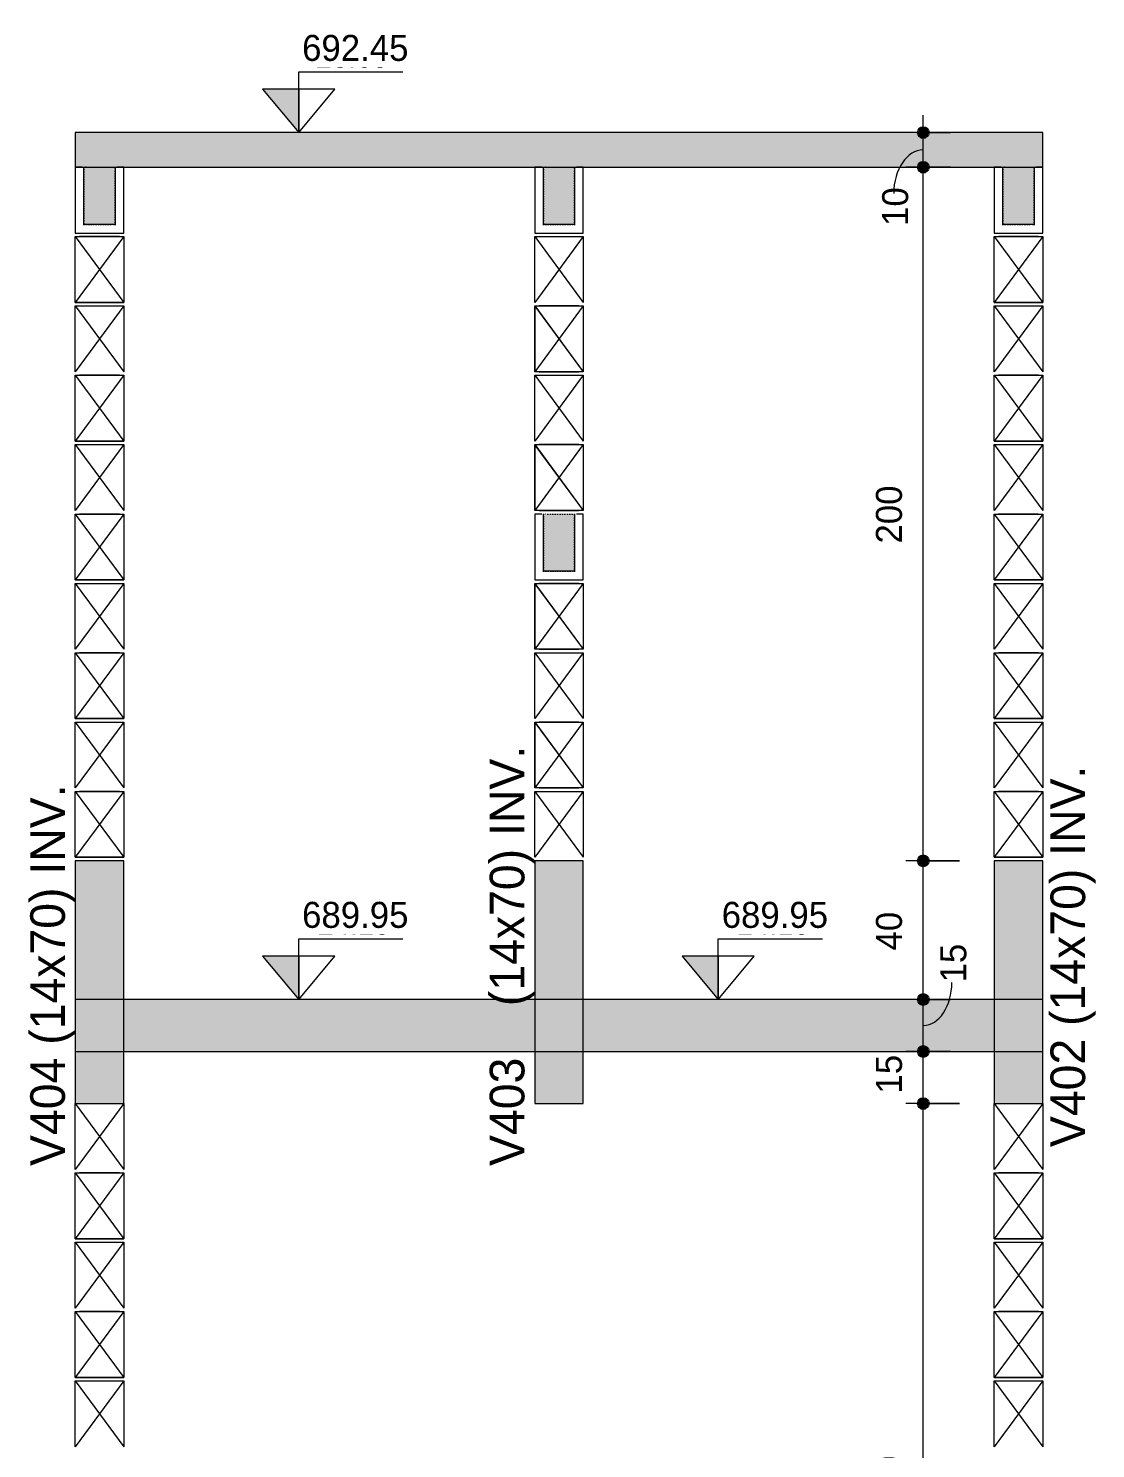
# Model space of a CAD drawing. Header units: centimetres. Extents: x 1490 to 17671, y -2277 to 8860.
# Drawn here: x 13268.6 to 13576.3, y 2280.5 to 2690 of the extents above; entities that cross this region are included whole.
import ezdxf

# ---------------------------------------------------------------- set-up
doc = ezdxf.new("R2010")
doc.units = ezdxf.units.CM
doc.linetypes.add('Pontilhada', pattern=[0.6, 0, -0.6])
for name, color, linetype, lineweight, true_color in [('A-ANNO-DIMS-1', 1, 'Continuous', 9, 0xff0000), ('A-FLOR-1', 251, 'Continuous', 9, 0x505050), ('S-BEAM-2', 8, 'Continuous', 9, 0x7f7f7f), ('S-BEAM-4', 7, 'Pontilhada', 9, 0xffffff), ('S-BEAM-5', 9, 'Pontilhada', 9, 0xc0c0c0)]:
    doc.layers.add(name, color=color, linetype=linetype, lineweight=lineweight, true_color=true_color)
for name, color, linetype, lineweight in [('A-ANNO-DIMS-50', 7, 'Continuous', 9), ('A-FLOR-2', 7, 'Continuous', 20), ('G-ANNO-DIMS', 7, 'Continuous', 9), ('G-ANNO-TEXT', 7, 'Continuous', 9), ('S-BEAM', 7, 'Continuous', 9), ('S-BEAM-1', 7, 'Continuous', 13), ('S-BEAM-3', 7, 'Continuous', 20)]:
    doc.layers.add(name, color=color, linetype=linetype, lineweight=lineweight)
doc.styles.add('Bahnschrift_7', font='', dxfattribs={"height": 10})
doc.styles.add('Bahnschrift_8', font='', dxfattribs={"height": 7.5})
doc.styles.add('Bahnschrift_9', font='', dxfattribs={"height": 6.25})
doc.styles.get('Bahnschrift_7').set_extended_font_data('Bahnschrift')
doc.styles.get('Bahnschrift_8').set_extended_font_data('Bahnschrift')
doc.styles.get('Bahnschrift_9').set_extended_font_data('Bahnschrift')
doc.dimstyles.new('Linear_-_2_mm_Arial', dxfattribs={"dimscale": 30.48, "dimtxt": 8.33133, "dimasz": 0.393701, "dimexe": 0.164042, "dimexo": 0.328084, "dimgap": 0.131234, "dimtad": 1, "dimdec": 0, "dimzin": 0, "dimdsep": 46, "dimtxsty": 'Bahnschrift_8', "dimblk1": 'DOTSMALL', "dimblk2": 'DOTSMALL', "dimsah": 1, "dimcen": 0.09, "dimdle": 0.164042, "dimazin": 0, "dimtfac": 1, "dimtdec": 4, "dimtix": 1, "dimtmove": 0, "dimatfit": 3, "dimfxl": 1, "dimtvp": 1, "dimtolj": 1, "dimtzin": 0, "dimarcsym": 2})
doc.dimstyles.new('Linear_-_2_mm_Arial_1', dxfattribs={"dimscale": 30.48, "dimtxt": 8.33133, "dimasz": 0.393701, "dimexe": 0.164042, "dimexo": 0.328084, "dimgap": 0.131234, "dimtad": 1, "dimdec": 0, "dimzin": 0, "dimdsep": 46, "dimtxsty": 'Bahnschrift_8', "dimblk1": 'DOTSMALL', "dimblk2": 'DOTSMALL', "dimsah": 1, "dimcen": 0.09, "dimdle": 0.164042, "dimazin": 0, "dimtfac": 1, "dimtdec": 4, "dimtix": 1, "dimtmove": 1, "dimatfit": 3, "dimfxl": 1, "dimtvp": 1, "dimtolj": 1, "dimtzin": 0, "dimarcsym": 2})

# ---------------------------------------------------------------- blocks, each defined once
blk = doc.blocks.new('LEONE - BLOCO 14X39X19 - LEONE - BLOCO 14X39X19-554799-CORTE A-COB')
at = {"layer": 'S-BEAM-1'}
for p, q in [((294.37, 2470), (308.37, 2451)), ((308.37, 2470), (294.37, 2451)), ((294.37, 2451), (294.37, 2470)), ((294.37, 2470), (308.37, 2470)), ((307.12, 2470), (295.62, 2470)), ((308.37, 2470), (308.37, 2451)), ((294.37, 2451), (308.37, 2451))]:
    blk.add_line(p, q, dxfattribs=at)
blk = doc.blocks.new('LEONE - BLOCO 14X39X19 - LEONE - BLOCO 14X39X19-V24-CORTE A-COB')
at = {"layer": 'S-BEAM-1'}
for p, q in [((294.37, 2470), (308.37, 2451)), ((308.37, 2470), (294.37, 2451)), ((294.37, 2451), (294.37, 2470)), ((294.37, 2470), (308.37, 2470)), ((295.62, 2470), (307.12, 2470)), ((308.37, 2470), (308.37, 2451)), ((308.37, 2451), (294.37, 2451))]:
    blk.add_line(p, q, dxfattribs=at)
blk = doc.blocks.new('LEONE - BLOCO 14X39X19 - LEONE - BLOCO 14X39X19-V25-CORTE A-COB')
at = {"layer": 'S-BEAM-1'}
for p, q in [((559.37, 2180), (573.37, 2161)), ((573.37, 2180), (559.37, 2161)), ((559.37, 2161), (559.37, 2180)), ((559.37, 2180), (573.37, 2180)), ((573.37, 2180), (573.37, 2161))]:
    blk.add_line(p, q, dxfattribs=at)
blk = doc.blocks.new('LEONE - BLOCO CANALETA 14X39X2 - LEONE - BLOCO CANALETA 14X39X19-2847912-CORTE A-COB')
at = {"layer": 'S-BEAM'}
for p, q in [((559.37, 2650), (559.37, 2631)), ((561.37, 2650), (559.37, 2650)), ((561.87, 2633.5), (561.87, 2650)), ((570.87, 2650), (570.87, 2633.5)), ((573.37, 2650), (571.37, 2650)), ((573.37, 2631), (573.37, 2650)), ((570.87, 2633.5), (561.87, 2633.5)), ((559.37, 2631), (573.37, 2631))]:
    blk.add_line(p, q, dxfattribs=at)
blk = doc.blocks.new('LEONE - BARRA GRAUTE CANALETA - LEONE - BARRA GRAUTE CANALETA-V33-CORTE A-COB')
at = {"layer": 'S-BEAM-5'}
blk.add_hatch(color=256, dxfattribs=at).paths.add_polyline_path([(570.87, 2633.5), (570.87, 2650), (561.87, 2650), (561.87, 2633.5)])
at = {"layer": 'S-BEAM-4'}
for p, q in [((570.87, 2650), (561.87, 2650)), ((561.87, 2650), (561.87, 2633.5)), ((570.87, 2633.5), (570.87, 2650)), ((561.87, 2633.5), (570.87, 2633.5))]:
    blk.add_line(p, q, dxfattribs=at)
blk = doc.blocks.new('LEONE - BLOCO 14X39X1 - LEONE - BLOCO 14X39X19-2958441-CORTE A-COB')
at = {"layer": 'S-BEAM-1'}
for p, q in [((426.87, 2470), (440.87, 2451)), ((440.87, 2470), (426.87, 2451)), ((426.87, 2451), (426.87, 2470)), ((426.87, 2470), (440.87, 2470)), ((440.87, 2470), (440.87, 2451))]:
    blk.add_line(p, q, dxfattribs=at)
blk = doc.blocks.new('LEONE - BLOCO 14X39X1 - LEONE - BLOCO 14X39X19-V35-CORTE A-COB')
at = {"layer": 'S-BEAM-1'}
for p, q in [((426.87, 2490), (440.87, 2471)), ((440.87, 2490), (426.87, 2471)), ((426.87, 2471), (426.87, 2490)), ((426.87, 2490), (440.87, 2490)), ((428.12, 2490), (439.62, 2490)), ((440.87, 2490), (440.87, 2471)), ((439.62, 2471), (428.12, 2471))]:
    blk.add_line(p, q, dxfattribs=at)
blk = doc.blocks.new('LEONE - BLOCO 14x34x6 - LEONE - BLOCO 14x34x19 2-2958440-CORTE A-COB')
at = {"layer": 'S-BEAM-1'}
for p, q in [((440.87, 2490), (426.87, 2471)), ((426.87, 2471), (426.87, 2490)), ((426.87, 2490), (440.87, 2490)), ((440.87, 2490), (426.87, 2471)), ((439.62, 2490), (428.12, 2490)), ((440.87, 2490), (440.87, 2471)), ((426.87, 2489.9), (440.87, 2471)), ((426.87, 2489.9), (440.87, 2471)), ((426.87, 2489.9), (426.87, 2471)), ((440.87, 2471), (426.87, 2471)), ((428.12, 2471), (439.62, 2471))]:
    blk.add_line(p, q, dxfattribs=at)
blk = doc.blocks.new('LEONE - BARRA GRAUTE CANALETA - LEONE - BARRA GRAUTE CANALETA-V36-CORTE A-COB')
at = {"layer": 'S-BEAM-5'}
blk.add_hatch(color=256, dxfattribs=at).paths.add_polyline_path([(438.37, 2533.5), (438.37, 2550), (429.37, 2550), (429.37, 2533.5)])
at = {"layer": 'S-BEAM-4'}
for p, q in [((438.37, 2550), (429.37, 2550)), ((429.37, 2550), (429.37, 2533.5)), ((438.37, 2533.5), (438.37, 2550)), ((429.37, 2533.5), (438.37, 2533.5))]:
    blk.add_line(p, q, dxfattribs=at)
blk = doc.blocks.new('LEONE - BLOCO CANALETA 14X39X1 - LEONE - BLOCO CANALETA 14X39X19-V28-CORTE A-COB')
at = {"layer": 'S-BEAM'}
for p, q in [((1324.37, 2360), (1324.37, 2341)), ((1326.37, 2360), (1324.37, 2360)), ((1326.87, 2343.5), (1326.87, 2360)), ((1335.87, 2360), (1335.87, 2343.5)), ((1338.37, 2360), (1336.37, 2360)), ((1338.37, 2341), (1338.37, 2360)), ((1335.87, 2343.5), (1326.87, 2343.5)), ((1324.37, 2341), (1338.37, 2341))]:
    blk.add_line(p, q, dxfattribs=at)
blk = doc.blocks.new('LEONE - BARRA GRAUTE CANALETA - LEONE - BARRA GRAUTE CANALETA-V37-CORTE A-COB')
at = {"layer": 'S-BEAM-5'}
blk.add_hatch(color=256, dxfattribs=at).paths.add_polyline_path([(438.37, 2633.5), (438.37, 2650), (429.37, 2650), (429.37, 2633.5)])
at = {"layer": 'S-BEAM-4'}
for p, q in [((438.37, 2650), (429.37, 2650)), ((429.37, 2650), (429.37, 2633.5)), ((438.37, 2633.5), (438.37, 2650)), ((429.37, 2633.5), (438.37, 2633.5))]:
    blk.add_line(p, q, dxfattribs=at)
blk = doc.blocks.new('LEONE - BLOCO CANALETA 14X39X1 - LEONE - BLOCO CANALETA 14X39X19-V38-CORTE A-COB')
at = {"layer": 'S-BEAM'}
for p, q in [((426.87, 2650), (426.87, 2631)), ((440.87, 2631), (440.87, 2650)), ((426.87, 2631), (440.87, 2631))]:
    blk.add_line(p, q, dxfattribs=at)
blk = doc.blocks.new('DIMBLOCK314-CORTE A-COB')
at = {"layer": 'A-ANNO-DIMS-50', "lineweight": 35, "true_color": 0xff0000}
h = blk.add_hatch(color=1, dxfattribs=at)
edge = h.paths.add_edge_path()
edge.add_arc((13526.63, 2380), 1.5, 0, 360)
h = blk.add_hatch(color=1, dxfattribs=at)
edge = h.paths.add_edge_path()
edge.add_arc((13526.63, 2160), 1.5, 0, 360)
at = {"layer": 'A-ANNO-DIMS-50', "color": 1, "true_color": 0xff0000}
for p, q in [((13537.1, 2380), (13521.63, 2380)), ((13526.63, 2160), (13526.63, 2380)), ((13526.63, 2380), (13537.1, 2380)), ((13534.51, 2160), (13521.63, 2160)), ((13526.63, 2160), (13534.51, 2160))]:
    blk.add_line(p, q, dxfattribs=at)
at = {"layer": 'A-ANNO-DIMS-50', "color": 1, "lineweight": 35, "true_color": 0xff0000}
for centre in [(13526.63, 2380), (13526.63, 2160)]:
    blk.add_circle(centre, 1.5, dxfattribs=at)
at = {"layer": 'A-ANNO-DIMS-50', "color": 0, "insert": (13512.99, 2261.67), "char_height": 7.5, "width": 19.9952, "attachment_point": 1, "rotation": 90, "line_spacing_factor": 1.009858, "style": 'Bahnschrift_8'}
blk.add_mtext('220', dxfattribs=at)
blk = doc.blocks.new('_DotSmall')
at = {"color": 0, "linetype": 'ByBlock', "const_width": 0.5}
blk.add_lwpolyline([(-0.0625, 0, 1), (0.0625, 0, 1)], format="xyb", close=True, dxfattribs=at)
blk = doc.blocks.new('DIMBLOCK315-CORTE A-COB')
at = {"layer": 'A-ANNO-DIMS-50', "lineweight": 35, "true_color": 0xff0000}
h = blk.add_hatch(color=1, dxfattribs=at)
edge = h.paths.add_edge_path()
edge.add_arc((13526.63, 2395), 1.5, 0, 360)
h = blk.add_hatch(color=1, dxfattribs=at)
edge = h.paths.add_edge_path()
edge.add_arc((13526.63, 2380), 1.5, 0, 360)
at = {"layer": 'A-ANNO-DIMS-50', "color": 1, "true_color": 0xff0000}
for p, q in [((13534.51, 2395), (13521.63, 2395)), ((13526.63, 2380), (13526.63, 2395)), ((13526.63, 2395), (13534.51, 2395)), ((13537.1, 2380), (13521.63, 2380)), ((13526.63, 2380), (13537.1, 2380))]:
    blk.add_line(p, q, dxfattribs=at)
at = {"layer": 'A-ANNO-DIMS-50', "color": 1, "lineweight": 35, "true_color": 0xff0000}
for centre in [(13526.63, 2395), (13526.63, 2380)]:
    blk.add_circle(centre, 1.5, dxfattribs=at)
at = {"layer": 'A-ANNO-DIMS-50', "color": 0, "insert": (13512.99, 2382.89), "char_height": 7.5, "width": 11.0579, "attachment_point": 1, "rotation": 90, "line_spacing_factor": 1.009858, "style": 'Bahnschrift_8'}
blk.add_mtext('15', dxfattribs=at)
blk = doc.blocks.new('DIMBLOCK316-CORTE A-COB')
at = {"layer": 'A-ANNO-DIMS-50', "lineweight": 35, "true_color": 0xff0000}
h = blk.add_hatch(color=1, dxfattribs=at)
edge = h.paths.add_edge_path()
edge.add_arc((13526.63, 2410), 1.5, 0, 360)
h = blk.add_hatch(color=1, dxfattribs=at)
edge = h.paths.add_edge_path()
edge.add_arc((13526.63, 2395), 1.5, 0, 360)
at = {"layer": 'A-ANNO-DIMS-50', "color": 1, "true_color": 0xff0000}
for p, q in [((13534.51, 2410), (13521.63, 2410)), ((13526.63, 2395), (13526.63, 2410)), ((13526.63, 2410), (13534.51, 2410)), ((13534.51, 2395), (13521.63, 2395)), ((13526.63, 2395), (13534.51, 2395))]:
    blk.add_line(p, q, dxfattribs=at)
at = {"layer": 'A-ANNO-DIMS-50', "color": 1, "lineweight": 35, "true_color": 0xff0000}
for centre in [(13526.63, 2410), (13526.63, 2395)]:
    blk.add_circle(centre, 1.5, dxfattribs=at)
at = {"layer": 'A-ANNO-DIMS-50', "color": 1, "true_color": 0xff0000}
blk.add_ellipse((13526.63, 2414.92), major_axis=(0, 12.42), ratio=0.663435, start_param=3.141593, end_param=4.712389, dxfattribs=at)
at = {"layer": 'A-ANNO-DIMS-50', "color": 0, "insert": (13531.54, 2414.92), "char_height": 7.5, "width": 11.0579, "attachment_point": 1, "rotation": 90, "line_spacing_factor": 1.009858, "style": 'Bahnschrift_8'}
blk.add_mtext('15', dxfattribs=at)
blk = doc.blocks.new('DIMBLOCK317-CORTE A-COB')
at = {"layer": 'A-ANNO-DIMS-50', "lineweight": 35, "true_color": 0xff0000}
h = blk.add_hatch(color=1, dxfattribs=at)
edge = h.paths.add_edge_path()
edge.add_arc((13526.63, 2450), 1.5, 0, 360)
h = blk.add_hatch(color=1, dxfattribs=at)
edge = h.paths.add_edge_path()
edge.add_arc((13526.63, 2410), 1.5, 0, 360)
at = {"layer": 'A-ANNO-DIMS-50', "color": 1, "true_color": 0xff0000}
for p, q in [((13537.1, 2450), (13521.63, 2450)), ((13526.63, 2410), (13526.63, 2450)), ((13526.63, 2450), (13537.1, 2450)), ((13534.51, 2410), (13521.63, 2410)), ((13526.63, 2410), (13534.51, 2410))]:
    blk.add_line(p, q, dxfattribs=at)
at = {"layer": 'A-ANNO-DIMS-50', "color": 1, "lineweight": 35, "true_color": 0xff0000}
for centre in [(13526.63, 2450), (13526.63, 2410)]:
    blk.add_circle(centre, 1.5, dxfattribs=at)
at = {"layer": 'A-ANNO-DIMS-50', "color": 0, "insert": (13512.99, 2424.13), "char_height": 7.5, "width": 14.0875, "attachment_point": 1, "rotation": 90, "line_spacing_factor": 1.009858, "style": 'Bahnschrift_8'}
blk.add_mtext('40', dxfattribs=at)
blk = doc.blocks.new('DIMBLOCK318-CORTE A-COB')
at = {"layer": 'A-ANNO-DIMS-50', "lineweight": 35, "true_color": 0xff0000}
h = blk.add_hatch(color=1, dxfattribs=at)
edge = h.paths.add_edge_path()
edge.add_arc((13526.63, 2650), 1.5, 0, 360)
h = blk.add_hatch(color=1, dxfattribs=at)
edge = h.paths.add_edge_path()
edge.add_arc((13526.63, 2450), 1.5, 0, 360)
at = {"layer": 'A-ANNO-DIMS-50', "color": 1, "true_color": 0xff0000}
for p, q in [((13534.51, 2650), (13521.63, 2650)), ((13526.63, 2450), (13526.63, 2650)), ((13526.63, 2650), (13534.51, 2650)), ((13537.1, 2450), (13521.63, 2450)), ((13526.63, 2450), (13537.1, 2450))]:
    blk.add_line(p, q, dxfattribs=at)
at = {"layer": 'A-ANNO-DIMS-50', "color": 1, "lineweight": 35, "true_color": 0xff0000}
for centre in [(13526.63, 2650), (13526.63, 2450)]:
    blk.add_circle(centre, 1.5, dxfattribs=at)
at = {"layer": 'A-ANNO-DIMS-50', "color": 0, "insert": (13512.99, 2541.48), "char_height": 7.5, "width": 20.4496, "attachment_point": 1, "rotation": 90, "line_spacing_factor": 1.009858, "style": 'Bahnschrift_8'}
blk.add_mtext('200', dxfattribs=at)
blk = doc.blocks.new('DIMBLOCK319-CORTE A-COB')
at = {"layer": 'A-ANNO-DIMS-50', "lineweight": 35, "true_color": 0xff0000}
h = blk.add_hatch(color=1, dxfattribs=at)
edge = h.paths.add_edge_path()
edge.add_arc((13526.63, 2660), 1.5, 0, 360)
h = blk.add_hatch(color=1, dxfattribs=at)
edge = h.paths.add_edge_path()
edge.add_arc((13526.63, 2650), 1.5, 0, 360)
at = {"layer": 'A-ANNO-DIMS-50', "color": 1, "true_color": 0xff0000}
for p, q in [((13526.63, 2650), (13526.63, 2665)), ((13534.51, 2660), (13521.63, 2660)), ((13526.63, 2660), (13534.51, 2660)), ((13534.51, 2650), (13521.63, 2650)), ((13526.63, 2650), (13534.51, 2650))]:
    blk.add_line(p, q, dxfattribs=at)
at = {"layer": 'A-ANNO-DIMS-50', "color": 1, "lineweight": 35, "true_color": 0xff0000}
for centre in [(13526.63, 2660), (13526.63, 2650)]:
    blk.add_circle(centre, 1.5, dxfattribs=at)
at = {"layer": 'A-ANNO-DIMS-50', "color": 1, "true_color": 0xff0000}
blk.add_ellipse((13526.63, 2642.42), major_axis=(0, 12.58), ratio=0.677689, start_param=0, end_param=1.570796, dxfattribs=at)
at = {"layer": 'A-ANNO-DIMS-50', "color": 0, "insert": (13514.78, 2633.08), "char_height": 7.5, "width": 11.2094, "attachment_point": 1, "rotation": 90, "line_spacing_factor": 1.009858, "style": 'Bahnschrift_8'}
blk.add_mtext('10', dxfattribs=at)
blk = doc.blocks.new('Elevações de ponto - Cabeça de nível - corte-3218132-CORTE A-COB')
at = {"layer": 'G-ANNO-DIMS'}
blk.add_hatch(color=256, dxfattribs=at).paths.add_polyline_path([(-1251.35, 2172.5), (-1251.35, 2160), (-1261.74, 2172.5)])
for p, q in [((-1251.35, 2177.5), (-1221.35, 2177.5)), ((-1251.35, 2172.5), (-1251.35, 2177.5)), ((-1261.74, 2172.5), (-1251.35, 2160)), ((-1251.35, 2172.5), (-1261.74, 2172.5)), ((-1261.74, 2172.5), (-1251.35, 2160)), ((-1251.35, 2172.5), (-1251.35, 2160)), ((-1251.35, 2160), (-1240.96, 2172.5)), ((-1240.96, 2172.5), (-1251.35, 2172.5)), ((-1251.35, 2160), (-1251.35, 2172.5))]:
    blk.add_line(p, q, dxfattribs=at)

msp = doc.modelspace()

# ---------------------------------------------------------------- hatches: boundary and pattern name
at = {"layer": 'A-FLOR-1'}
for points in [[(13561.1, 2650), (13561.1, 2660), (13282.1, 2660), (13282.1, 2650), (13547.1, 2650)], [(13296.1, 2395), (13561.1, 2395), (13561.1, 2410), (13282.1, 2410), (13282.1, 2395)]]:
    msp.add_hatch(color=256, dxfattribs=at).paths.add_polyline_path(points)
at = {"layer": 'S-BEAM-2'}
h = msp.add_hatch(color=256, dxfattribs=at)
h.paths.add_polyline_path([(13282.1, 2380), (13296.1, 2380), (13296.1, 2395), (13282.1, 2395)])
h.paths.add_polyline_path([(13282.1, 2410), (13296.1, 2410), (13296.1, 2450), (13282.1, 2450)])
h = msp.add_hatch(color=256, dxfattribs=at)
h.paths.add_polyline_path([(13414.6, 2380), (13428.6, 2380), (13428.6, 2395), (13414.6, 2395)])
h.paths.add_polyline_path([(13414.6, 2410), (13428.6, 2410), (13428.6, 2450), (13414.6, 2450)])
h = msp.add_hatch(color=256, dxfattribs=at)
h.paths.add_polyline_path([(13547.1, 2380), (13561.1, 2380), (13561.1, 2395), (13547.1, 2395)])
h.paths.add_polyline_path([(13547.1, 2410), (13561.1, 2410), (13561.1, 2450), (13547.1, 2450)])

# ---------------------------------------------------------------- linework, layer by layer
at = {"layer": 'A-FLOR-2'}
for p, q in [((13561.1, 2660), (13282.1, 2660)), ((13282.1, 2660), (13282.1, 2650)), ((13561.1, 2650), (13561.1, 2660)), ((13282.1, 2650), (13561.1, 2650)), ((13561.1, 2410), (13282.1, 2410)), ((13282.1, 2410), (13282.1, 2395)), ((13561.1, 2395), (13561.1, 2410)), ((13282.1, 2395), (13561.1, 2395))]:
    msp.add_line(p, q, dxfattribs=at)
at = {"layer": 'S-BEAM-3'}
for p, q in [((13296.1, 2450), (13282.1, 2450)), ((13282.1, 2450), (13282.1, 2380)), ((13296.1, 2380), (13296.1, 2450)), ((13428.6, 2450), (13414.6, 2450)), ((13414.6, 2450), (13414.6, 2380)), ((13428.6, 2380), (13428.6, 2450)), ((13561.1, 2450), (13547.1, 2450)), ((13547.1, 2450), (13547.1, 2380)), ((13561.1, 2380), (13561.1, 2450)), ((13282.1, 2380), (13296.1, 2380)), ((13414.6, 2380), (13428.6, 2380)), ((13547.1, 2380), (13561.1, 2380))]:
    msp.add_line(p, q, dxfattribs=at)

# ---------------------------------------------------------------- block references
at = {"layer": 'G-ANNO-DIMS'}
for p in [(14597.88, 500), (14597.88, 250), (14718.88, 250)]:
    msp.add_blockref('Elevações de ponto - Cabeça de nível - corte-3218132-CORTE A-COB', p, dxfattribs=at)
at = {"layer": 'S-BEAM'}
for name, p in [('LEONE - BLOCO CANALETA 14X39X2 - LEONE - BLOCO CANALETA 14X39X19-2847912-CORTE A-COB', (12722.73, 0)), ('LEONE - BLOCO CANALETA 14X39X1 - LEONE - BLOCO CANALETA 14X39X19-V28-CORTE A-COB', (12090.23, 290)), ('LEONE - BLOCO CANALETA 14X39X1 - LEONE - BLOCO CANALETA 14X39X19-V38-CORTE A-COB', (12987.73, 0)), ('LEONE - BLOCO CANALETA 14X39X2 - LEONE - BLOCO CANALETA 14X39X19-2847912-CORTE A-COB', (12987.73, 0)), ('LEONE - BLOCO 14X39X19 - LEONE - BLOCO 14X39X19-554799-CORTE A-COB', (12987.73, 160)), ('LEONE - BLOCO 14X39X19 - LEONE - BLOCO 14X39X19-554799-CORTE A-COB', (13252.73, 160)), ('LEONE - BLOCO 14x34x6 - LEONE - BLOCO 14x34x19 2-2958440-CORTE A-COB', (12987.73, 120)), ('LEONE - BLOCO 14X39X19 - LEONE - BLOCO 14X39X19-554799-CORTE A-COB', (12987.73, 120)), ('LEONE - BLOCO 14X39X19 - LEONE - BLOCO 14X39X19-554799-CORTE A-COB', (13252.73, 120)), ('LEONE - BLOCO 14x34x6 - LEONE - BLOCO 14x34x19 2-2958440-CORTE A-COB', (12987.73, 80)), ('LEONE - BLOCO 14X39X19 - LEONE - BLOCO 14X39X19-554799-CORTE A-COB', (12987.73, 80)), ('LEONE - BLOCO CANALETA 14X39X2 - LEONE - BLOCO CANALETA 14X39X19-2847912-CORTE A-COB', (12855.23, -100)), ('LEONE - BLOCO 14X39X19 - LEONE - BLOCO 14X39X19-554799-CORTE A-COB', (13252.73, 80)), ('LEONE - BLOCO 14x34x6 - LEONE - BLOCO 14x34x19 2-2958440-CORTE A-COB', (12987.73, 40)), ('LEONE - BLOCO 14X39X19 - LEONE - BLOCO 14X39X19-554799-CORTE A-COB', (12987.73, 40)), ('LEONE - BLOCO 14X39X19 - LEONE - BLOCO 14X39X19-554799-CORTE A-COB', (13252.73, 40)), ('LEONE - BLOCO 14x34x6 - LEONE - BLOCO 14x34x19 2-2958440-CORTE A-COB', (12987.73, 0)), ('LEONE - BLOCO 14X39X19 - LEONE - BLOCO 14X39X19-554799-CORTE A-COB', (12987.73, 0)), ('LEONE - BLOCO 14X39X19 - LEONE - BLOCO 14X39X19-554799-CORTE A-COB', (13252.73, 0)), ('LEONE - BLOCO 14X39X19 - LEONE - BLOCO 14X39X19-554799-CORTE A-COB', (12987.73, -110)), ('LEONE - BLOCO 14X39X19 - LEONE - BLOCO 14X39X19-554799-CORTE A-COB', (13252.73, -110)), ('LEONE - BLOCO 14X39X19 - LEONE - BLOCO 14X39X19-554799-CORTE A-COB', (12987.73, -150)), ('LEONE - BLOCO 14X39X19 - LEONE - BLOCO 14X39X19-554799-CORTE A-COB', (13252.73, -150))]:
    msp.add_blockref(name, p, dxfattribs=at)
at = {"layer": 'S-BEAM-1'}
for name, p in [('LEONE - BLOCO 14X39X19 - LEONE - BLOCO 14X39X19-V24-CORTE A-COB', (12987.73, 160)), ('LEONE - BLOCO 14X39X1 - LEONE - BLOCO 14X39X19-2958441-CORTE A-COB', (12987.73, 160)), ('LEONE - BLOCO 14X39X19 - LEONE - BLOCO 14X39X19-V24-CORTE A-COB', (13252.73, 160)), ('LEONE - BLOCO 14X39X19 - LEONE - BLOCO 14X39X19-V25-CORTE A-COB', (12722.73, 430)), ('LEONE - BLOCO 14X39X1 - LEONE - BLOCO 14X39X19-V35-CORTE A-COB', (12987.73, 120)), ('LEONE - BLOCO 14X39X19 - LEONE - BLOCO 14X39X19-V25-CORTE A-COB', (12987.73, 430)), ('LEONE - BLOCO 14X39X19 - LEONE - BLOCO 14X39X19-V24-CORTE A-COB', (12987.73, 120)), ('LEONE - BLOCO 14X39X1 - LEONE - BLOCO 14X39X19-2958441-CORTE A-COB', (12987.73, 120)), ('LEONE - BLOCO 14X39X19 - LEONE - BLOCO 14X39X19-V24-CORTE A-COB', (13252.73, 120)), ('LEONE - BLOCO 14X39X19 - LEONE - BLOCO 14X39X19-V25-CORTE A-COB', (12722.73, 390)), ('LEONE - BLOCO 14X39X1 - LEONE - BLOCO 14X39X19-V35-CORTE A-COB', (12987.73, 80)), ('LEONE - BLOCO 14X39X19 - LEONE - BLOCO 14X39X19-V25-CORTE A-COB', (12987.73, 390)), ('LEONE - BLOCO 14X39X19 - LEONE - BLOCO 14X39X19-V24-CORTE A-COB', (12987.73, 80)), ('LEONE - BLOCO 14X39X19 - LEONE - BLOCO 14X39X19-V24-CORTE A-COB', (13252.73, 80)), ('LEONE - BLOCO 14X39X19 - LEONE - BLOCO 14X39X19-V25-CORTE A-COB', (12722.73, 350)), ('LEONE - BLOCO 14X39X1 - LEONE - BLOCO 14X39X19-V35-CORTE A-COB', (12987.73, 40)), ('LEONE - BLOCO 14X39X19 - LEONE - BLOCO 14X39X19-V25-CORTE A-COB', (12987.73, 350)), ('LEONE - BLOCO 14X39X19 - LEONE - BLOCO 14X39X19-V24-CORTE A-COB', (12987.73, 40)), ('LEONE - BLOCO 14X39X1 - LEONE - BLOCO 14X39X19-2958441-CORTE A-COB', (12987.73, 40)), ('LEONE - BLOCO 14X39X19 - LEONE - BLOCO 14X39X19-V24-CORTE A-COB', (13252.73, 40)), ('LEONE - BLOCO 14X39X19 - LEONE - BLOCO 14X39X19-V25-CORTE A-COB', (12722.73, 310)), ('LEONE - BLOCO 14X39X1 - LEONE - BLOCO 14X39X19-V35-CORTE A-COB', (12987.73, 0)), ('LEONE - BLOCO 14X39X19 - LEONE - BLOCO 14X39X19-V25-CORTE A-COB', (12987.73, 310)), ('LEONE - BLOCO 14X39X19 - LEONE - BLOCO 14X39X19-V24-CORTE A-COB', (12987.73, 0)), ('LEONE - BLOCO 14X39X1 - LEONE - BLOCO 14X39X19-2958441-CORTE A-COB', (12987.73, 0)), ('LEONE - BLOCO 14X39X19 - LEONE - BLOCO 14X39X19-V24-CORTE A-COB', (13252.73, 0)), ('LEONE - BLOCO 14X39X19 - LEONE - BLOCO 14X39X19-V25-CORTE A-COB', (12722.73, 200)), ('LEONE - BLOCO 14X39X19 - LEONE - BLOCO 14X39X19-V25-CORTE A-COB', (12987.73, 200)), ('LEONE - BLOCO 14X39X19 - LEONE - BLOCO 14X39X19-V24-CORTE A-COB', (12987.73, -110)), ('LEONE - BLOCO 14X39X19 - LEONE - BLOCO 14X39X19-V24-CORTE A-COB', (13252.73, -110)), ('LEONE - BLOCO 14X39X19 - LEONE - BLOCO 14X39X19-V25-CORTE A-COB', (12722.73, 160)), ('LEONE - BLOCO 14X39X19 - LEONE - BLOCO 14X39X19-V25-CORTE A-COB', (12987.73, 160)), ('LEONE - BLOCO 14X39X19 - LEONE - BLOCO 14X39X19-V24-CORTE A-COB', (12987.73, -150)), ('LEONE - BLOCO 14X39X19 - LEONE - BLOCO 14X39X19-V24-CORTE A-COB', (13252.73, -150)), ('LEONE - BLOCO 14X39X19 - LEONE - BLOCO 14X39X19-V25-CORTE A-COB', (12722.73, 120)), ('LEONE - BLOCO 14X39X19 - LEONE - BLOCO 14X39X19-V25-CORTE A-COB', (12987.73, 120))]:
    msp.add_blockref(name, p, dxfattribs=at)
at = {"layer": 'S-BEAM-4'}
for name, p in [('LEONE - BARRA GRAUTE CANALETA - LEONE - BARRA GRAUTE CANALETA-V33-CORTE A-COB', (12722.73, 0)), ('LEONE - BARRA GRAUTE CANALETA - LEONE - BARRA GRAUTE CANALETA-V37-CORTE A-COB', (12987.73, 0)), ('LEONE - BARRA GRAUTE CANALETA - LEONE - BARRA GRAUTE CANALETA-V33-CORTE A-COB', (12987.73, 0)), ('LEONE - BARRA GRAUTE CANALETA - LEONE - BARRA GRAUTE CANALETA-V36-CORTE A-COB', (12987.73, 0))]:
    msp.add_blockref(name, p, dxfattribs=at)

# ---------------------------------------------------------------- texts
at = {"layer": 'G-ANNO-DIMS', "char_height": 6.25, "attachment_point": 1, "line_spacing_factor": 1.009858, "style": 'Bahnschrift_9'}
for s, insert, width in [('26.60', (13351.41, 2684.93), 24.4107), ('24.10', (13351.96, 2434.93), 23.0777), ('24.10', (13472.96, 2434.93), 23.0777)]:
    msp.add_mtext(s, dxfattribs=dict(at, insert=insert, width=width))
at = {"layer": 'G-ANNO-TEXT', "char_height": 10, "attachment_point": 1, "rotation": 90, "style": 'Bahnschrift_7'}
for s, insert, width in [('V403    (14x70) INV.', (13401.62, 2362), 147.9113), ('V402 (14x70) INV.', (13563.32, 2367.44), 133.0801), ('V404 (14x70) INV.', (13269.12, 2362), 133.8818)]:
    msp.add_mtext(s, dxfattribs=dict(at, insert=insert, width=width))

# ---------------------------------------------------------------- dimensions: what is measured, and where the dimension line sits
at = {"layer": 'A-ANNO-DIMS-1'}
for base, p1, p2, override, picture, middle in [((13526.63, 2660), (13524.51, 2650), (13524.51, 2660), {"dimpost": '<>', "dimfxl": 10}, 'DIMBLOCK319-CORTE A-COB', (13519.78, 2638.69)), ((13526.63, 2410), (13524.51, 2395), (13524.51, 2410), {"dimpost": '<>', "dimfxl": 15}, 'DIMBLOCK316-CORTE A-COB', (13536.54, 2420.45))]:
    dim = msp.add_linear_dim(base=base, p1=p1, p2=p2, angle=90, dimstyle='Linear_-_2_mm_Arial_1', override=override, dxfattribs=at)
    dim.commit()
    dim.dimension.update_dxf_attribs({"geometry": picture, "text_midpoint": middle, "dimtype": 160, "text_rotation": 90})
for base, p1, p2, override, picture, middle in [((13526.63, 2650), (13547.1, 2450), (13524.51, 2650), {"dimpost": '<>', "dimfxl": 201.271287}, 'DIMBLOCK318-CORTE A-COB', (13518.8, 2550)), ((13526.63, 2450), (13524.51, 2410), (13547.1, 2450), {"dimpost": '<>', "dimfxl": 45.936163}, 'DIMBLOCK317-CORTE A-COB', (13518.8, 2430)), ((13526.63, 2395), (13547.1, 2380), (13524.51, 2395), {"dimpost": '<>', "dimfxl": 27.1133}, 'DIMBLOCK315-CORTE A-COB', (13518.84, 2387.5)), ((13526.63, 2380), (13524.51, 2160), (13547.1, 2380), {"dimpost": '<>', "dimfxl": 221.15635}, 'DIMBLOCK314-CORTE A-COB', (13518.8, 2270))]:
    dim = msp.add_linear_dim(base=base, p1=p1, p2=p2, angle=90, dimstyle='Linear_-_2_mm_Arial', override=override, dxfattribs=at)
    dim.commit()
    dim.dimension.update_dxf_attribs({"geometry": picture, "text_midpoint": middle})

# ---------------------------------------------------------------- next in the draw order: texts
at = {"layer": 'G-ANNO-TEXT', "char_height": 7.5, "attachment_point": 1, "style": 'Bahnschrift_8', "bg_fill": 3, "box_fill_scale": 1.25, "bg_fill_color": 9, "bg_fill_true_color": 13158600, "bg_fill_transparency": 0}
for s, insert, width in [('692.45', (13347.51, 2688.16), 36.4768), ('689.95', (13347.51, 2438.16), 36.0759), ('689.95', (13468.51, 2438.16), 36.0759)]:
    msp.add_mtext(s, dxfattribs=dict(at, insert=insert, width=width))

doc.saveas('drawing.dxf')
